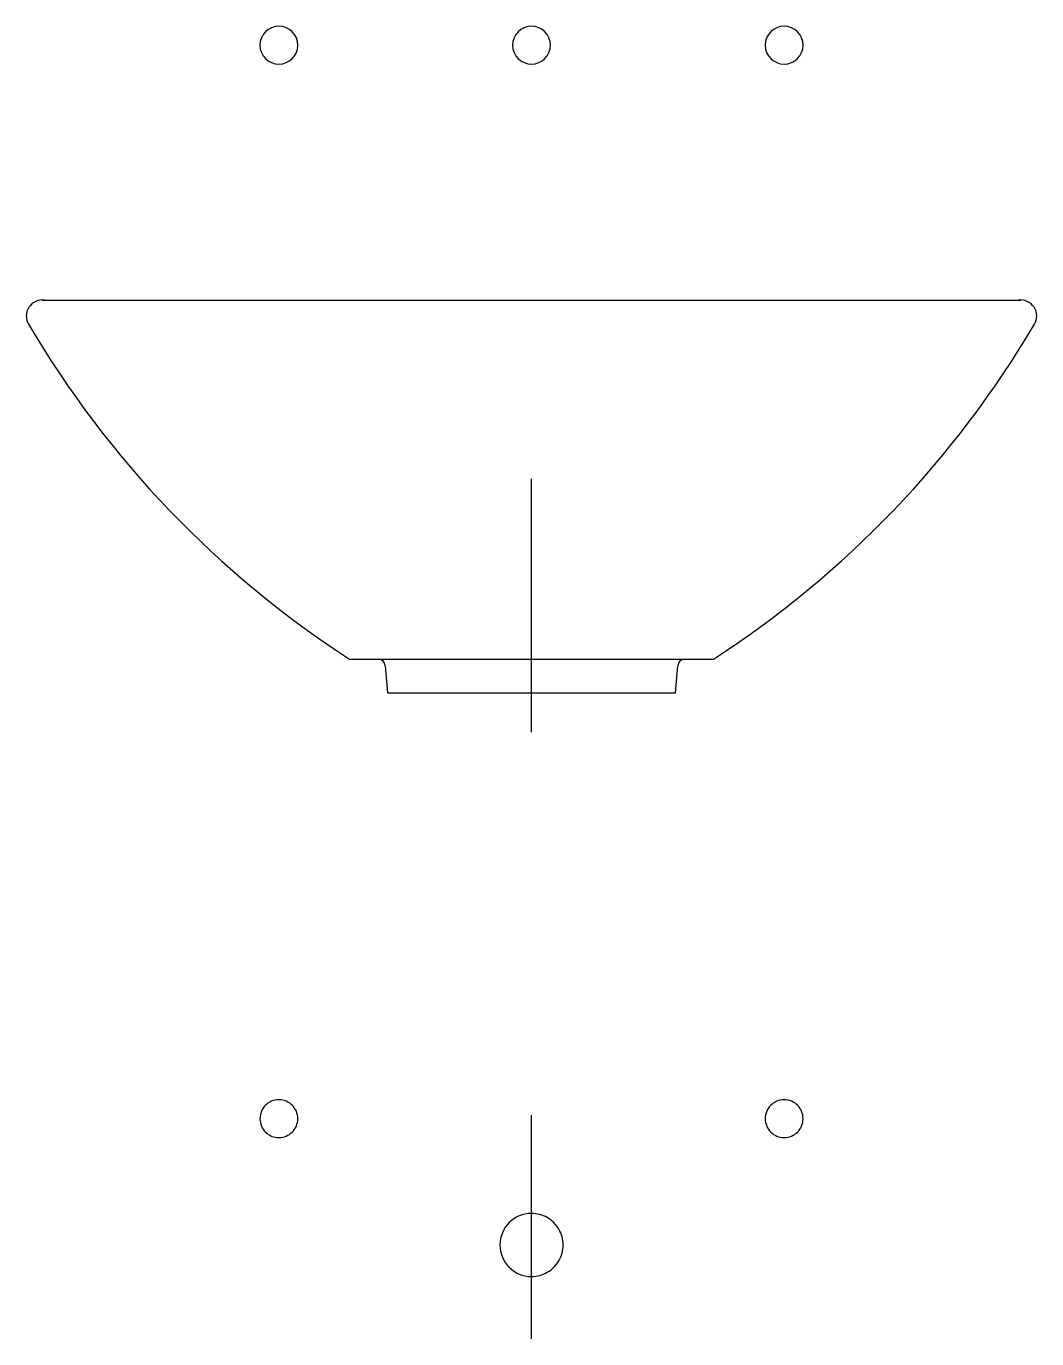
# Model space of a CAD drawing. Extents: x -317.228 to -316.829, y 320.84 to 321.358.
import ezdxf

# ---------------------------------------------------------------- set-up
doc = ezdxf.new("R2010")
doc.units = 0
doc.header["$LTSCALE"] = 0.2
doc.header["$MEASUREMENT"] = 0
doc.linetypes.add('AXES', pattern=[0.54, 0.3, -0.08, 0.08, -0.08])
doc.linetypes.add('CACHE', pattern=[0.24, 0.12, -0.12])
doc.layers.get('0').update_dxf_attribs({"linetype": 'CONTINUOUS'})
doc.layers.add('DECA_EIXOS', color=5, linetype='AXES')

msp = doc.modelspace()

# ---------------------------------------------------------------- linework, layer by layer
at = {"linetype": 'CONTINUOUS'}
for points in [[(-317.12849, 321.3581, 1), (-317.12849, 321.34314)], [(-317.12849, 321.34314, 1), (-317.12849, 321.3581)], [(-317.0288, 321.3581, 1), (-317.0288, 321.34314)], [(-317.0288, 321.34314, 1), (-317.0288, 321.3581)], [(-316.92911, 321.3581, 1), (-316.92911, 321.34314)], [(-316.92911, 321.34314, 1), (-316.92911, 321.3581)], [(-317.22098, 321.25, 0.626918), (-317.22731, 321.24049)], [(-316.8303, 321.24049, 0.626306), (-316.83662, 321.25)], [(-317.22731, 321.24049, 0.116361), (-317.10058, 321.1083)], [(-316.95703, 321.1083, 0.116361), (-316.8303, 321.24049)], [(-317.08654, 321.10564, 0.41409), (-317.08928, 321.1083)], [(-316.96833, 321.1083, 0.41409), (-316.97107, 321.10564)]]:
    msp.add_lwpolyline(points, format="xyb", dxfattribs=at)
for points in [[(-317.22189, 321.25), (-316.83572, 321.25)], [(-317.10058, 321.1083), (-316.95703, 321.1083)], [(-317.08654, 321.10564), (-317.08563, 321.095)], [(-316.97198, 321.095), (-316.97107, 321.10564)], [(-317.08563, 321.095), (-316.97198, 321.095)]]:
    msp.add_lwpolyline(points, dxfattribs=at)
at = {"linetype": 'CACHE'}
for points in [[(-317.12849, 320.93441, 1), (-317.12849, 320.91946)], [(-317.12849, 320.91946, 1), (-317.12849, 320.93441)], [(-316.92911, 320.93441, 1), (-316.92911, 320.91946)], [(-316.92911, 320.91946, 1), (-316.92911, 320.93441)], [(-317.0288, 320.88955, 1), (-317.0288, 320.86463)], [(-317.0288, 320.86463, 1.000006), (-317.0288, 320.88955)]]:
    msp.add_lwpolyline(points, format="xyb", dxfattribs=at)
at = {"layer": 'DECA_EIXOS'}
for points in [[(-317.0288, 321.07947), (-317.0288, 321.25989)], [(-317.0288, 320.84007), (-317.0288, 320.92827)]]:
    msp.add_lwpolyline(points, dxfattribs=at)

doc.saveas('drawing.dxf')
